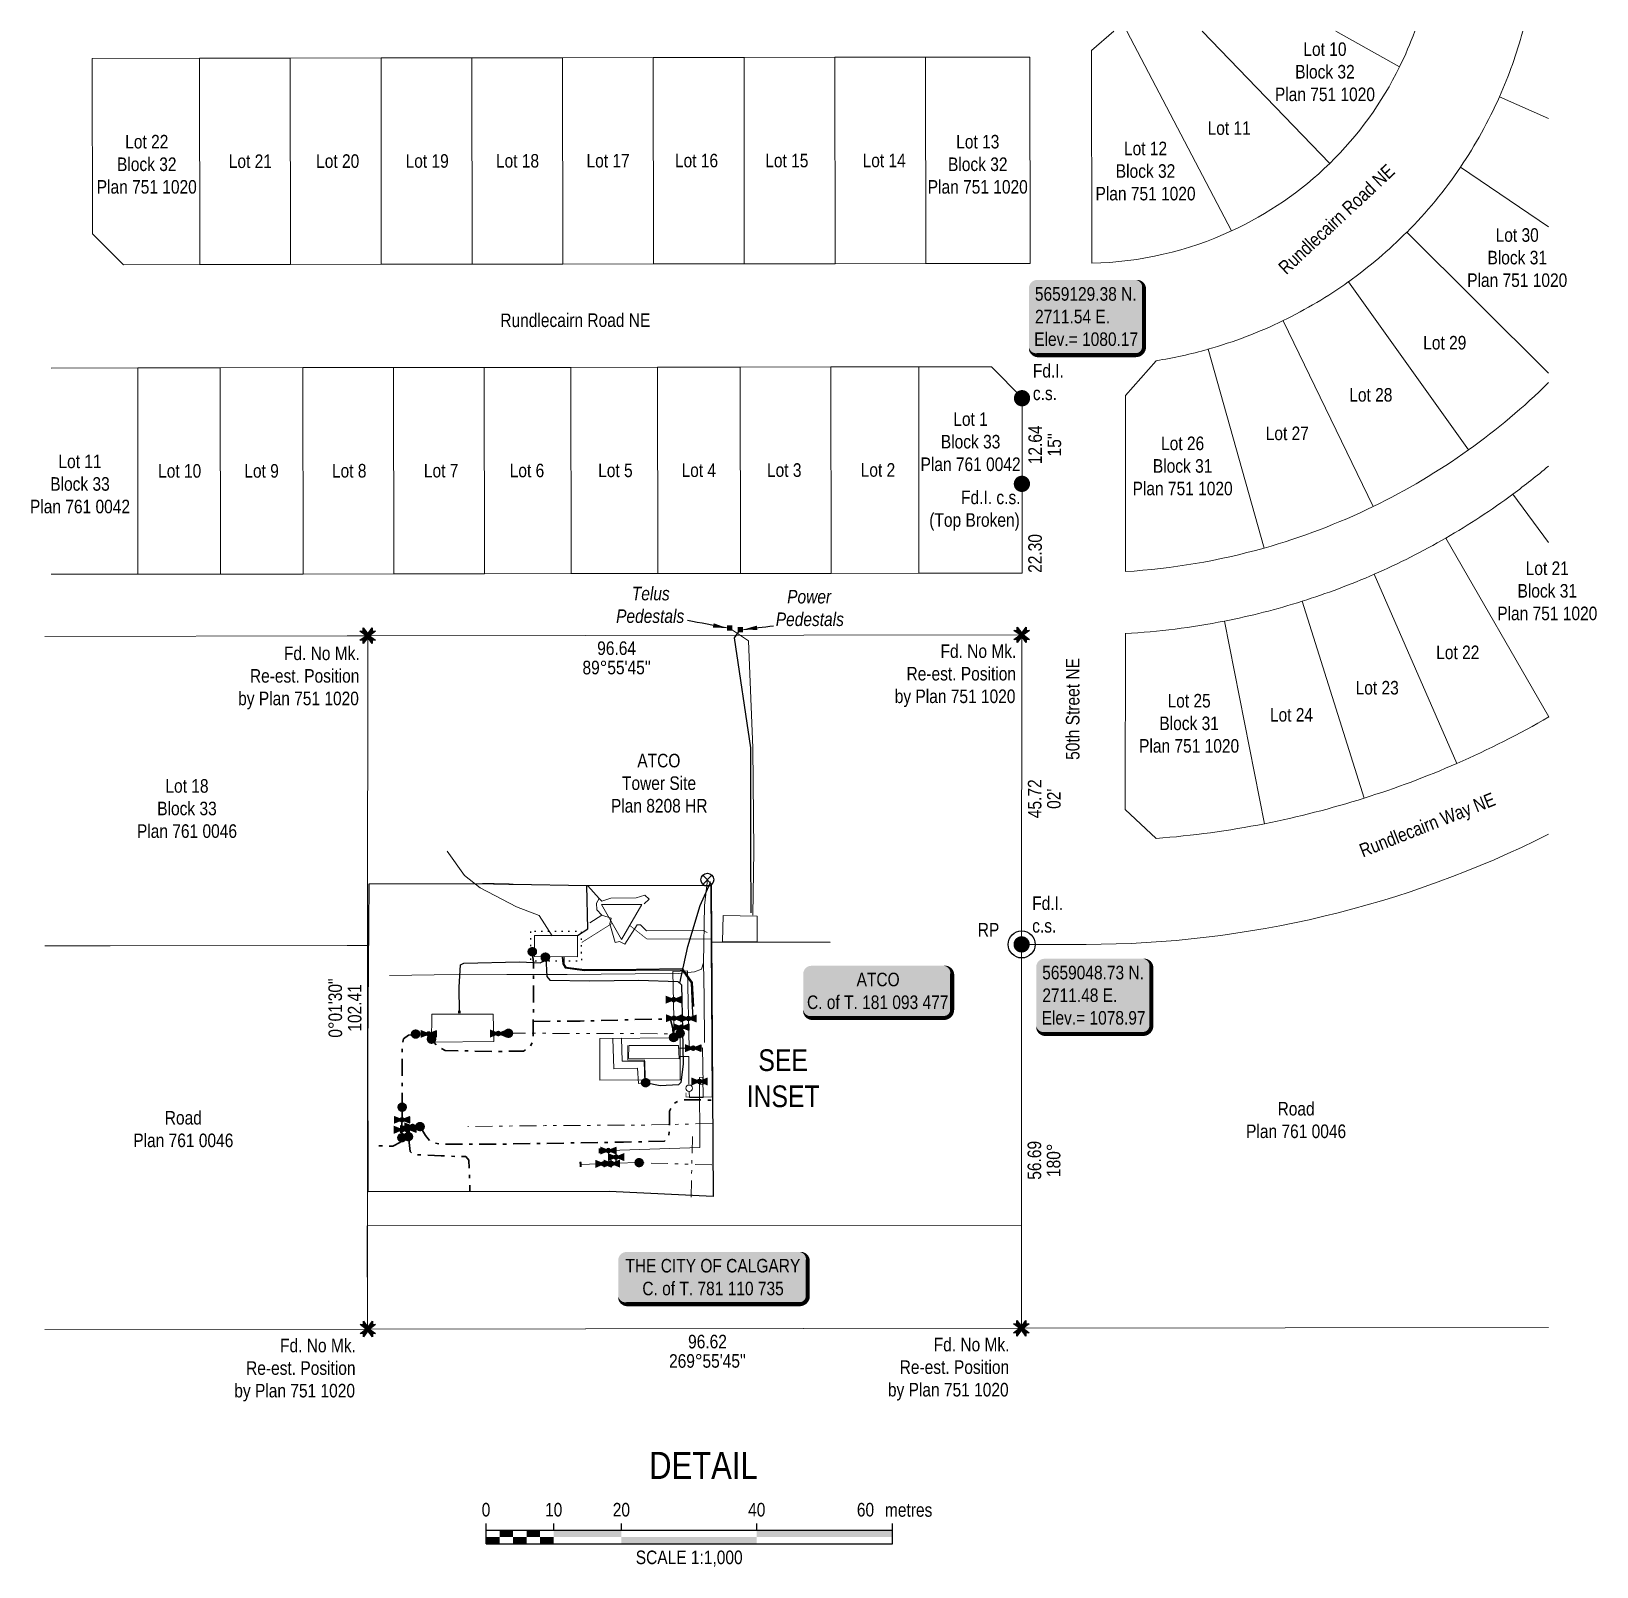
# Model space of a CAD drawing. Extents: x 1799 to 6004, y 5657000 to 5659938.
# Drawn here: x 3246 to 4402, y 5658764 to 5659898 of the extents above; entities that cross this region are included whole.
import ezdxf
from ezdxf.enums import TextEntityAlignment as Align

# ---------------------------------------------------------------- set-up
doc = ezdxf.new("R2010")
doc.units = 0
doc.header["$LTSCALE"] = 5
for name, pattern in [('CENTERLINEX3', [5, 2.5, -1, 0.5, -1]), ('CENTERLINEX33', [6.5, 2.5, -1, 0.5, -1, 0.5, -1]), ('foc-TOPO', [1, 0.2, -0.8])]:
    doc.linetypes.add(name, pattern=pattern)
for name, color, linetype in [('35', 37, 'Continuous'), ('AS-CABLE', 224, 'foc-CABLE'), ('AS-FENCE-DASH', 48, 'foc-FENCE-DASH'), ('AS-OWNER', 7, 'Continuous'), ('AS-PIPE-AG', 44, 'Continuous'), ('AS-POWER', 104, 'foc-POWER'), ('AS-POWER-BURIED-ATCO PIPELINES', 241, 'foc-POWER_BURIED'), ('AS-POWER-OH-ATCO PIPELINES', 241, 'foc-OHPOWER'), ('AS-SYMBOL', 7, 'Continuous'), ('DETAIL-T', 7, 'Continuous'), ('L-BD', 7, 'Continuous'), ('L-MON', 1, 'Continuous'), ('L-TITLEDB', 4, 'Continuous'), ('L-TITLEDB-T', 4, 'Continuous'), ('P-PROPOSED', 10, 'Continuous'), ('T-GENERAL', 48, 'foc-TOPO')]:
    doc.layers.add(name, color=color, linetype=linetype)
for name, color, linetype, lineweight in [('AS-CABLE-ATCO PIPELINES', 241, 'foc-CABLE', 9), ('AS-GENERAL', 48, 'Continuous', 18), ('C-RW-T', 13, 'Continuous', 9), ('EXISTING PIPE (EXIST OR HP)', 240, 'CENTERLINEX33', 20)]:
    doc.layers.add(name, color=color, linetype=linetype, lineweight=lineweight)
doc.layers.add('AS-TELUS-ATCO PIPELINES', color=7, linetype='foc-TEL', lineweight=9, true_color=0xff9c38)
doc.layers.add('EXISTING PIPE IP', color=7, linetype='CENTERLINEX3', lineweight=30, true_color=0x3800e0)
doc.styles.add('80', font='ARIALN.TTF', dxfattribs={"height": 10})
doc.styles.add('80CG', font='ARIALN.TTF', dxfattribs={"height": 10})
doc.styles.add('80L', font='ARIALN.TTF', dxfattribs={"height": 10})
doc.styles.add('DESCRIPTION', font='ARIALN.TTF', dxfattribs={"height": 2.5})
doc.styles.add('foc-LtypeFont', font='ARIALN.TTF', dxfattribs={"height": 7.35})
doc.linetypes.add('foc-CABLE', pattern='A,2,-1,["C",foc-LtypeFont,S=0.2,R=0,X=-0.625,Y=-0.75],-1.24,8', length=12.24)
doc.linetypes.add('foc-FENCE-DASH', pattern='A,0.5,-0.5,1,-0.5,1,-0.5,1,-0.5,1,-0.5,["X",foc-LtypeFont,S=0.2,R=0,X=-0.625,Y=-0.75],-0.5', length=7.5)
doc.linetypes.add('foc-OHPOWER', pattern='A,10,-1,["O/P",foc-LtypeFont,S=0.2,R=0,X=-0.5,Y=-0.75],-3.25', length=14.25)
doc.linetypes.add('foc-POWER', pattern='A,6,-1,["P",foc-LtypeFont,S=0.2,R=0,X=-0.625,Y=-0.75],-1.24,4', length=12.24)
doc.linetypes.add('foc-POWER-NOLINE', pattern='A,0,-4,["P",foc-LtypeFont,S=0.2,R=0,X=-0.625,Y=-0.75],-8.24', length=12.24)
doc.linetypes.add('foc-POWER_BURIED', pattern='A,10,-1,["P",foc-LtypeFont,S=0.2,R=0,X=-0.425,Y=-0.75],-2', length=13)
doc.linetypes.add('foc-TEL', pattern='A,2,-1,["T",foc-LtypeFont,S=0.2,R=0,X=-0.425,Y=-0.75],-1.24,8', length=12.24)
doc.dimstyles.new('Compass 5 000', dxfattribs={"dimscale": 5, "dimtxt": 9, "dimasz": 2, "dimexe": 0.2, "dimexo": 0.0625, "dimgap": 0.5, "dimtad": 0, "dimtih": 1, "dimtoh": 1, "dimzin": 0, "dimdsep": 46, "dimtxsty": '80CG', "dimcen": 0.1, "dimse1": 1, "dimse2": 1, "dimclrd": 256, "dimclrt": 256, "dimaunit": 1, "dimadec": 4, "dimazin": 0, "dimtfac": 0.06, "dimtofl": 0, "dimtmove": 0, "dimatfit": 1, "dimfxl": 0.2, "dimtolj": 1, "dimtzin": 0, "dimlwd": -1, "dimarcsym": 0})

# ---------------------------------------------------------------- blocks, each defined once
blk = doc.blocks.new('fdia')
at = {"color": 255, "const_width": 1}
blk.add_lwpolyline([(-0.5, 0, 1), (0.5, 0, 1)], format="xyb", close=True, dxfattribs=at)
blk = doc.blocks.new('Fdiaa')
blk.add_blockref('fdia', (0, 0))
blk = doc.blocks.new('fdib')
at = {"color": 1, "const_width": 1.6}
blk.add_lwpolyline([(-0.4, 0, 1), (0.4, 0, 1)], format="xyb", close=True, dxfattribs=at)
at = {"color": 1}
blk.add_circle((0, 0), 0.8, dxfattribs=at)
blk = doc.blocks.new('Fdibb')
blk.add_blockref('fdib', (0, 0))
blk = doc.blocks.new('fdicc')
for name in ['Fdibb', 'Fdiaa']:
    blk.add_blockref(name, (0, 0))
blk = doc.blocks.new('FDI')
blk.add_blockref('fdicc', (0, 0))
blk = doc.blocks.new('riser')
h = blk.add_hatch(color=255)
h.dxf.hatch_style = 1
edge = h.paths.add_edge_path()
edge.add_arc((0, 0), 0.7, 0, 360)
blk.add_hatch(color=48).paths.add_polyline_path([(0.58, -0.15), (-0.58, -0.15, 0.774597)])
at = {"color": 48}
blk.add_line((-0.58, -0.15), (0.58, -0.15), dxfattribs=at)
blk.add_circle((0, 0), 0.6, dxfattribs=at)
blk = doc.blocks.new('VALVE')
h = blk.add_hatch(color=255)
h.dxf.hatch_style = 1
edge = h.paths.add_edge_path()
edge.add_line((-0.33, 0.24), (-1.2, 0.59))
edge.add_line((-1.2, 0.59), (-1.2, -0.59))
edge.add_line((-1.2, -0.59), (-0.33, -0.24))
edge.add_arc((0, 0), 0.411, 215.8775, 324.1225)
edge.add_line((0.33, -0.24), (1.2, -0.59))
edge.add_line((1.2, -0.59), (1.2, 0.59))
edge.add_line((1.2, 0.59), (0.33, 0.24))
edge.add_arc((0, 0), 0.411, 35.8775, 144.1225)
at = {"color": 48}
for p, q in [((-1.1, 0.44), (-1.1, -0.44)), ((-0.29, 0.12), (-1.1, 0.44)), ((0.29, 0.12), (1.1, 0.44)), ((1.1, 0.44), (1.1, -0.44)), ((-1.1, -0.44), (-0.29, -0.12)), ((1.1, -0.44), (0.29, -0.12))]:
    blk.add_line(p, q, dxfattribs=at)
for radius in [0.311, 0.11]:
    blk.add_circle((0, 0), radius, dxfattribs=at)
blk = doc.blocks.new('SP2')
at = {"layer": 'AS-POWER'}
for p, q in [((0.68, -0.68), (-0.68, 0.68)), ((-0.68, -0.68), (0.68, 0.68))]:
    blk.add_line(p, q, dxfattribs=at)
blk.add_circle((0, 0), 0.96, dxfattribs=at)
blk = doc.blocks.new('TEMP')
h = blk.add_hatch(color=255)
h.dxf.hatch_style = 1
h.paths.add_polyline_path([(0, 0.25), (-0.67, 1.15), (-0.67, 0.67), (-1.15, 0.67), (-0.25, 0), (-1.15, -0.67), (-0.67, -0.67), (-0.67, -1.15), (0, -0.25), (0.67, -1.15), (0.67, -0.67), (1.15, -0.67), (0.25, 0), (1.15, 0.67), (0.67, 0.67), (0.67, 1.15)])
h.paths.add_polyline_path([(0.57, 0.85), (0.57, 0.57), (0.85, 0.57), (0.08, 0), (0.85, -0.57), (0.57, -0.57), (0.57, -0.85), (0, -0.08), (-0.57, -0.85), (-0.57, -0.57), (-0.85, -0.57), (-0.08, 0), (-0.85, 0.57), (-0.57, 0.57), (-0.57, 0.85), (0, 0.08)], flags=16)
h = blk.add_hatch(color=1)
h.dxf.hatch_style = 1
h.paths.add_polyline_path([(0, 0.08), (-0.57, 0.85), (-0.57, 0.57), (-0.85, 0.57), (-0.08, 0), (-0.85, -0.57), (-0.57, -0.57), (-0.57, -0.85), (0, -0.08), (0.57, -0.85), (0.57, -0.57), (0.85, -0.57), (0.08, 0), (0.85, 0.57), (0.57, 0.57), (0.57, 0.85)])
at = {"color": 1}
for p, q in [((-0.08, 0), (0.08, 0)), ((0, 0.08), (0, -0.08))]:
    blk.add_line(p, q, dxfattribs=at)
at = {"color": 255, "flags": 128}
blk.add_lwpolyline([(-0.25, 0), (-1.15, 0.67), (-0.67, 0.67), (-0.67, 1.15), (0, 0.25), (0.67, 1.15), (0.67, 0.67), (1.15, 0.67), (0.25, 0), (1.15, -0.67), (0.67, -0.67), (0.67, -1.15), (0, -0.25), (-0.67, -1.15), (-0.67, -0.67), (-1.15, -0.67)], close=True, dxfattribs=at)
at = {"color": 1, "flags": 128}
blk.add_lwpolyline([(-0.08, 0), (-0.85, 0.57), (-0.57, 0.57), (-0.57, 0.85), (0, 0.08), (0.57, 0.85), (0.57, 0.57), (0.85, 0.57), (0.08, 0), (0.85, -0.57), (0.57, -0.57), (0.57, -0.85), (0, -0.08), (-0.57, -0.85), (-0.57, -0.57), (-0.85, -0.57)], close=True, dxfattribs=at)
blk = doc.blocks.new('RP')
at = {"layer": '35', "color": 3}
blk.add_circle((0, 0), 10, dxfattribs=at)
at = {"layer": '35', "color": 3, "style": '80'}
blk.add_attdef('RP_001', (-32.4, 5.8), '', height=10, dxfattribs=at)
blk = doc.blocks.new('*U317')
at = {"color": 0}
for p, q in [((-150, 0), (-150, 15)), ((-100, 10), (-100, 15)), ((-50, 10), (-50, 15)), ((50, 10), (50, 15)), ((150.2, 0), (150.2, 15)), ((-150, 10), (150.2, 10)), ((-150, 0), (150.2, 0))]:
    blk.add_line(p, q, dxfattribs=at)
for points in [[(-150, 5), (-140, 5), (-150, 0), (-140, 0)], [(-140, 10), (-130, 10), (-140, 5), (-130, 5)], [(-130, 5), (-120, 5), (-130, 0), (-120, 0)], [(-120, 10), (-110, 10), (-120, 5), (-110, 5)], [(-110, 5), (-100, 5), (-110, 0), (-100, 0)], [(-100, 10), (-50, 10), (-100, 5), (-50, 5)], [(-50, 5), (50, 5), (-50, 0), (50, 0)], [(50, 10), (150.2, 10), (50, 5), (150.2, 5)]]:
    blk.add_solid(points, dxfattribs=at)
at = {"color": 0, "style": '80'}
blk.add_text('metres', height=10, dxfattribs=at).set_placement((162.2, 20), align=Align.CENTER)
at = {"color": 0, "char_height": 10, "style": '80'}
for s, insert, attachment_point in [('0', (-150, 30.2), 2), ('10', (-100, 30.2), 2), ('20', (-50, 30.2), 2), ('40', (50, 30.2), 2), ('60', (136.7, 30.2), 3), ('SCALE 1:1,000', (0.1, -5), 2)]:
    blk.add_mtext(s, dxfattribs=dict(at, insert=insert, attachment_point=attachment_point))
blk = doc.blocks.new('*U487')
h = blk.add_hatch(color=254)
edge = h.paths.add_edge_path()
edge.add_line((-36.5, -28.5), (36.5, -28.5))
edge.add_arc((36.5, -22.5), 6, 270, 360)
edge.add_line((42.5, -22.5), (42.5, 21))
edge.add_arc((36.5, 21), 6, 0, 90)
edge.add_line((36.5, 27), (-36.5, 27))
edge.add_arc((-36.5, 21), 6, 90, 180)
edge.add_line((-42.5, 21), (-42.5, -22.5))
edge.add_arc((-36.5, -22.5), 6, 180, 270)
at = {"color": 1, "flags": 128}
blk.add_lwpolyline([(-36.5, -28.5, 3, 3, 0), (36.5, -28.5, 3, 3, 0.414214), (42.5, -22.5, 3, 3, 0), (42.5, 21, 3, 0, 0.414214), (36.5, 27, 0, 0, 0), (-36.5, 27, 0, 0, 0.414214), (-42.5, 21, 0, 0, 0), (-42.5, -22.5, 0, 3, 0.414214)], format="xyseb", close=True, dxfattribs=at)
blk.add_lwpolyline([(-36.6, -12.3, 0, 10, 0), (0, 0, 5, 5, 0)], format="xyseb", dxfattribs=at)
at = {"color": 1, "style": '80'}
blk.add_attdef('ENTER_TEXT_001', (-36, -5), '', height=10, dxfattribs=at)
blk = doc.blocks.new('*U502')
h = blk.add_hatch(color=59)
edge = h.paths.add_edge_path()
edge.add_line((-64, -20), (64, -20))
edge.add_arc((64, -14), 6, 270, 360)
edge.add_line((70, -14), (70, 12.5))
edge.add_arc((64, 12.5), 6, 0, 90)
edge.add_line((64, 18.5), (-64, 18.5))
edge.add_arc((-64, 12.5), 6, 90, 180)
edge.add_line((-70, 12.5), (-70, -14))
edge.add_arc((-64, -14), 6, 180, 270)
at = {"color": 1, "flags": 128}
blk.add_lwpolyline([(-64, -20, 3, 3, 0), (64, -20, 3, 3, 0.414214), (70, -14, 3, 3, 0), (70, 12.5, 3, 0, 0.414214), (64, 18.5, 0, 0, 0), (-64, 18.5, 0, 0, 0.414214), (-70, 12.5, 0, 0, 0), (-70, -14, 0, 3, 0.414214)], format="xyseb", close=True, dxfattribs=at)
blk.add_lwpolyline([(-42.8, -15, 0, 7.5, 0), (0, 0, 0, 0, 0)], format="xyseb", dxfattribs=at)
at = {"color": 1, "style": '80'}
blk.add_attdef('ENTER_TEXT_001', (-36, -5), '', height=10, dxfattribs=at)
blk = doc.blocks.new('*U501')
h = blk.add_hatch(color=59)
edge = h.paths.add_edge_path()
edge.add_line((-49, -20), (49, -20))
edge.add_arc((49, -14), 6, 270, 360)
edge.add_line((55, -14), (55, 12.5))
edge.add_arc((49, 12.5), 6, 0, 90)
edge.add_line((49, 18.5), (-49, 18.5))
edge.add_arc((-49, 12.5), 6, 90, 180)
edge.add_line((-55, 12.5), (-55, -14))
edge.add_arc((-49, -14), 6, 180, 270)
at = {"color": 1, "flags": 128}
blk.add_lwpolyline([(-49, -20, 3, 3, 0), (49, -20, 3, 3, 0.414214), (55, -14, 3, 3, 0), (55, 12.5, 3, 0, 0.414214), (49, 18.5, 0, 0, 0), (-49, 18.5, 0, 0, 0.414214), (-55, 12.5, 0, 0, 0), (-55, -14, 0, 3, 0.414214)], format="xyseb", close=True, dxfattribs=at)
blk.add_lwpolyline([(-42.8, -15, 0, 7.5, 0), (0, 0, 0, 0, 0)], format="xyseb", dxfattribs=at)
at = {"color": 1, "style": '80'}
blk.add_attdef('ENTER_TEXT_001', (-36, -5), '', height=10, dxfattribs=at)

msp = doc.modelspace()

# ---------------------------------------------------------------- linework, layer by layer
at = {"layer": 'AS-CABLE', "linetype": 'ByBlock', "const_width": 0.5, "flags": 128}
for points in [[(3747.3, 5659270.1), (3747.3, 5659268.1)], [(3652.2, 5659224.9), (3674.8, 5659239.1)], [(3687.6, 5659237.6), (3700.2, 5659227.6), (3747.4, 5659227.4)], [(3686.2, 5659148.9), (3686.2, 5659138.2), (3698.8, 5659138.2), (3699.4, 5659121.4)], [(3729.2, 5659114.1), (3729.3, 5659110.8), (3748.8, 5659110.9)]]:
    msp.add_lwpolyline(points, dxfattribs=at)
at = {"layer": 'AS-CABLE-ATCO PIPELINES', "flags": 128}
for points in [[(3510.3, 5659200.6), (3543.3, 5659201), (3596.9, 5659201.4), (3641.4, 5659201.3), (3691.8, 5659201.8), (3723.5, 5659201.9), (3735.6, 5659203.2), (3740.7, 5659205.1), (3742.2, 5659210), (3742.9, 5659252.1), (3745, 5659271.2)], [(3656.8, 5659266.7), (3665.2, 5659257.3), (3663.1, 5659254), (3663.3, 5659248.9), (3667.2, 5659245)], [(3665.2, 5659257.3), (3667, 5659255.5), (3673.8, 5659257.7), (3692.5, 5659257.8), (3698.9, 5659259.9), (3702, 5659256.8), (3698.3, 5659253.4)], [(3658.1, 5659239.4), (3667.2, 5659245), (3674, 5659242.9), (3672.9, 5659238.8), (3676.9, 5659225), (3680.1, 5659225.7), (3684.1, 5659223.7), (3693.2, 5659237.9), (3695.6, 5659237.9), (3700.1, 5659233.5), (3742.2, 5659233.7), (3744.9, 5659232.2)], [(3742.9, 5659151.1), (3742.7, 5659184.7), (3742.2, 5659210)]]:
    msp.add_lwpolyline(points, dxfattribs=at)
at = {"layer": 'AS-FENCE-DASH', "flags": 128}
for points in [[(3601.6, 5659267.9), (3656, 5659267.1), (3747.9, 5659267.2), (3749.2, 5659037.5), (3672.6, 5659041), (3494.6, 5659040.8), (3494.3, 5659146.1), (3495.2, 5659268.2), (3579, 5659268.4)], [(3649.1, 5659230.1), (3656.8, 5659234.9), (3656, 5659267.1)], [(3835.6, 5659224.8), (3748.1, 5659225.2)]]:
    msp.add_lwpolyline(points, dxfattribs=at)
at = {"layer": 'AS-GENERAL', "const_width": 1, "flags": 128}
msp.add_lwpolyline([(3579, 5659268.4), (3601.6, 5659267.9)], dxfattribs=at)
at = {"layer": 'AS-GENERAL', "flags": 128}
for points in [[(3666.9, 5659253), (3696.6, 5659253), (3681.6, 5659227.1)], [(3756.8, 5659244.8), (3756.2, 5659225.7), (3781.7, 5659225.4), (3781.9, 5659244.4)], [(3617.4, 5659214.5), (3617.3, 5659230.1), (3649.1, 5659230.1), (3649.2, 5659214.3)], [(3541.6, 5659171.9), (3541.2, 5659151.3), (3587.3, 5659151.8), (3586.8, 5659172.1)], [(3665.5, 5659154.1), (3665.7, 5659123.3), (3725, 5659123.6), (3724.9, 5659154.6)], [(3698.9, 5659121.1), (3694.1, 5659120.9), (3693.5, 5659132.2), (3676, 5659131.6), (3675.3, 5659154.1), (3681.5, 5659154.2), (3682, 5659137.3), (3698.3, 5659137.3)], [(3686.9, 5659148.9), (3723.8, 5659148.9), (3724.1, 5659139), (3686.8, 5659139.3)]]:
    msp.add_lwpolyline(points, close=True, dxfattribs=at)
at = {"layer": 'AS-GENERAL'}
msp.add_circle((3731.6, 5659117.3), 2.4, dxfattribs=at)
at = {"layer": 'AS-PIPE-AG', "flags": 128}
for points in [[(3524.1, 5659089.2), (3524.2, 5659081.6)], [(3677.7, 5659061.9), (3677.6, 5659071.5)]]:
    msp.add_lwpolyline(points, dxfattribs=at)
at = {"layer": 'AS-POWER-BURIED-ATCO PIPELINES', "flags": 128}
for points in [[(3777.3, 5659246.7), (3777.1, 5659292.2), (3777, 5659368.5), (3765, 5659449.7), (3769.3, 5659455.8)], [(3724.7, 5659194.9), (3730.7, 5659221.9), (3739.7, 5659252.3), (3747.3, 5659269.1)], [(3561.9, 5659173.5), (3561.7, 5659191.9), (3562.7, 5659208.3), (3565.1, 5659209.6), (3606.2, 5659210.7), (3621.5, 5659209.9), (3624.7, 5659211.3), (3625.2, 5659214)], [(3625.7, 5659214.1), (3626.5, 5659199.7), (3628.6, 5659197), (3658, 5659196.6), (3694.4, 5659197.1), (3723.2, 5659196.1), (3726, 5659193.6), (3726.7, 5659160.1), (3727.2, 5659135.2), (3725.5, 5659121.5), (3723.8, 5659119.8), (3710.2, 5659119.2), (3699.4, 5659121.4)], [(3637.9, 5659214.3), (3638.4, 5659209.1), (3640, 5659206.3), (3654.4, 5659204.2), (3692.1, 5659204.4), (3726.4, 5659204.8), (3733, 5659195.2), (3733.8, 5659177.4), (3734.4, 5659169.9)], [(3639, 5659214.1), (3639.1, 5659208.9), (3640.6, 5659206.6), (3654.4, 5659204.9), (3692.7, 5659205.2), (3726.5, 5659205.8), (3733.9, 5659195.4), (3734.8, 5659177.7)]]:
    msp.add_lwpolyline(points, dxfattribs=at)
for points, const_width in [([(3769.3, 5659453.8), (3769.3, 5659457.8)], 4), ([(3561.9, 5659172.5), (3561.9, 5659174.5)], 2), ([(3734.4, 5659168.9), (3734.4, 5659170.9)], 2)]:
    msp.add_lwpolyline(points, dxfattribs=dict(at, const_width=const_width))
at = {"layer": 'AS-POWER-BURIED-ATCO PIPELINES', "linetype": 'foc-POWER-NOLINE', "flags": 128}
for points in [[(3601.6, 5659267.9), (3656, 5659267.1), (3747.9, 5659267.2)], [(3748.8, 5659110.9), (3748.1, 5659225.2), (3747.9, 5659267.2)]]:
    msp.add_lwpolyline(points, dxfattribs=at)
at = {"layer": 'AS-TELUS-ATCO PIPELINES', "flags": 128}
for points, const_width in [([(3761.4, 5659455), (3761.4, 5659459)], 4), ([(3761.4, 5659456), (3761.4, 5659458)], 2)]:
    msp.add_lwpolyline(points, dxfattribs=dict(at, const_width=const_width))
for points in [[(3778.7, 5659245.2), (3779.3, 5659292.5), (3778.6, 5659368.5), (3775.5, 5659447.5), (3761.4, 5659457)], [(3552.9, 5659292.3), (3565.7, 5659274.3), (3577.2, 5659265.2), (3604, 5659251.3), (3620.7, 5659244.9), (3630.5, 5659229.9)]]:
    msp.add_lwpolyline(points, dxfattribs=at)
at = {"layer": 'EXISTING PIPE (EXIST OR HP)', "linetype": 'ByBlock', "flags": 128}
for points in [[(3731.6, 5659147), (3730.3, 5659203.9), (3719.6, 5659203.6), (3720.6, 5659157.8), (3724.9, 5659157.9)], [(3720.6, 5659162.2), (3731.2, 5659162.5)], [(3598.2, 5659157.9), (3587.1, 5659157.6)], [(3731.3, 5659120.4), (3731.4, 5659140.7), (3723.9, 5659140.8)], [(3739.3, 5659119.9), (3741.8, 5659120), (3741.3, 5659147.2), (3731.6, 5659147), (3724.2, 5659146.9)], [(3665.5, 5659071.1), (3739.4, 5659073.5), (3739.2, 5659125.3), (3741.7, 5659125.4), (3741.9, 5659110.6), (3731.7, 5659110.5), (3731.6, 5659114.6)], [(3677.7, 5659061.9), (3677.6, 5659071.5)], [(3694.6, 5659062.4), (3677.7, 5659061.9), (3651.4, 5659061.1)]]:
    msp.add_lwpolyline(points, dxfattribs=at)
at = {"layer": 'EXISTING PIPE (EXIST OR HP)', "flags": 128}
for points in [[(3598.2, 5659157.9), (3653.1, 5659157.8), (3693.3, 5659157.8), (3717.3, 5659157.4), (3724.9, 5659157.9)], [(3748.7, 5659091.3), (3704, 5659090.2), (3625.5, 5659089.7), (3568.1, 5659089.1)], [(3734, 5659081.8), (3733, 5659036.8)], [(3748.4, 5659060.7), (3694.6, 5659062.4)]]:
    msp.add_lwpolyline(points, dxfattribs=at)
at = {"layer": 'EXISTING PIPE (EXIST OR HP)', "linetype": 'Continuous', "const_width": 1.5, "flags": 128}
for points in [[(3665.4, 5659073), (3665.5, 5659069.3)], [(3651.3, 5659063), (3651.4, 5659059.2)]]:
    msp.add_lwpolyline(points, dxfattribs=at)
at = {"layer": 'EXISTING PIPE IP', "flags": 128}
for points in [[(3615.7, 5659218.1), (3616.5, 5659210.3), (3616.6, 5659179.2), (3616.3, 5659151.9), (3613.4, 5659147.1), (3609.3, 5659144.8), (3587.5, 5659144.4), (3551.3, 5659145.2), (3545.4, 5659148.3), (3541.3, 5659153.5)], [(3616.5, 5659166.6), (3651, 5659166.9), (3690.9, 5659168), (3717.9, 5659168.4), (3719.5, 5659161.2), (3720.1, 5659154.8)], [(3529.6, 5659157.3), (3524.2, 5659156.4), (3520.5, 5659153.9), (3519.6, 5659148.3), (3519.5, 5659123.6), (3519.6, 5659103.3)], [(3532.8, 5659089), (3536.9, 5659082.5), (3541, 5659077.3), (3548.4, 5659076), (3591.2, 5659076), (3641.4, 5659076.9), (3683.1, 5659077.5), (3713.3, 5659078.2), (3716.2, 5659080.9), (3717, 5659086), (3717.1, 5659100.3), (3719.7, 5659105.8), (3725.7, 5659108.7), (3748.2, 5659108.6)], [(3519.4, 5659080.8), (3518.3, 5659077.6), (3512.7, 5659074.5), (3497.5, 5659075.1)], [(3524.2, 5659081.6), (3525.5, 5659070.5), (3527.9, 5659068.4), (3548.4, 5659067.4), (3559.7, 5659067), (3566.7, 5659066.8), (3568.9, 5659064.3), (3569.7, 5659041.6)]]:
    msp.add_lwpolyline(points, dxfattribs=at)
at = {"layer": 'EXISTING PIPE IP', "linetype": 'ByBlock', "flags": 128}
for points in [[(3529.6, 5659157.3), (3541.1, 5659157.4)], [(3539.2, 5659157.4), (3539.1, 5659155.9), (3541.3, 5659155.8), (3541.3, 5659153.5)], [(3519.6, 5659103.3), (3519.4, 5659080.8)], [(3519.4, 5659089.3), (3532.8, 5659089)]]:
    msp.add_lwpolyline(points, dxfattribs=at)
at = {"layer": 'L-TITLEDB', "linetype": 'Continuous', "lineweight": 0}
for p, q in [((4028.7, 5659883.5), (4045.1, 5659897.6)), ((4054.9, 5659897.6), (4132.1, 5659750.2)), ((4110.4, 5659897.6), (4204.6, 5659800)), ((4209.2, 5659897.6), (4256.2, 5659871.3)), ((3290.8, 5659877.6), (3370, 5659877.7)), ((3291, 5659748.1), (3290.8, 5659877.6)), ((3370, 5659877.7), (3437, 5659877.8)), ((3370, 5659877.7), (3370.2, 5659725.4)), ((3437, 5659877.8), (3504.1, 5659877.9)), ((3437, 5659877.8), (3437.2, 5659725.5)), ((3504.1, 5659877.9), (3571.1, 5659878)), ((3504.1, 5659877.9), (3504.2, 5659725.6)), ((3571.1, 5659878), (3638.1, 5659878.1)), ((3571.1, 5659878), (3571.2, 5659725.7)), ((3638.1, 5659878.1), (3705.1, 5659878.2)), ((3638.1, 5659878.1), (3638.3, 5659725.7)), ((3705.1, 5659878.2), (3772.1, 5659878.3)), ((3705.1, 5659878.2), (3705.3, 5659725.8)), ((3772.1, 5659878.3), (3839.2, 5659878.4)), ((3772.1, 5659878.3), (3772.3, 5659725.9)), ((3839.2, 5659878.4), (3906.2, 5659878.5)), ((3839.2, 5659878.4), (3839.3, 5659726)), ((3906.2, 5659878.5), (3983.1, 5659878.6)), ((3906.2, 5659878.5), (3906.3, 5659726.1)), ((3983.1, 5659878.6), (3983.3, 5659726.2)), ((4028.9, 5659726.4), (4028.7, 5659883.5)), ((4330, 5659849.2), (4366.2, 5659833.1)), ((4366.2, 5659753.2), (4301.2, 5659797.4)), ((3313.8, 5659725.3), (3291, 5659748.1)), ((4261.6, 5659749.2), (4366.2, 5659645.1)), ((3370.2, 5659725.4), (3313.8, 5659725.3)), ((3437.2, 5659725.5), (3370.2, 5659725.4)), ((3504.2, 5659725.6), (3437.2, 5659725.5)), ((3571.2, 5659725.7), (3504.2, 5659725.6)), ((3638.3, 5659725.7), (3571.2, 5659725.7)), ((3705.3, 5659725.8), (3638.3, 5659725.7)), ((3772.3, 5659725.9), (3705.3, 5659725.8)), ((3839.3, 5659726), (3772.3, 5659725.9)), ((3906.3, 5659726.1), (3839.3, 5659726)), ((3983.3, 5659726.2), (3906.3, 5659726.1)), ((4218.6, 5659712.7), (4307.2, 5659588.6)), ((4170.2, 5659683.9), (4236.8, 5659546.8)), ((4114.8, 5659662.8), (4156.1, 5659516.1)), ((3260.3, 5659649), (3324.3, 5659649.1)), ((3324.3, 5659649.1), (3385.3, 5659649.2)), ((3324.3, 5659649.1), (3324.5, 5659496.7)), ((3385.3, 5659649.2), (3446.2, 5659649.3)), ((3385.3, 5659649.2), (3385.5, 5659496.8)), ((3446.2, 5659649.3), (3513.2, 5659649.4)), ((3446.2, 5659649.3), (3446.4, 5659496.9)), ((3513.2, 5659649.4), (3513.5, 5659497)), ((3513.2, 5659649.4), (3580.3, 5659649.4)), ((3580.3, 5659649.4), (3644.3, 5659649.5)), ((3580.3, 5659649.4), (3580.5, 5659497.1)), ((3644.3, 5659649.5), (3708.3, 5659649.6)), ((3644.3, 5659649.5), (3644.5, 5659497.2)), ((3708.3, 5659649.6), (3769.2, 5659649.7)), ((3708.3, 5659649.6), (3708.5, 5659497.3)), ((3769.2, 5659649.7), (3836.3, 5659649.8)), ((3769.2, 5659649.7), (3769.5, 5659497.4)), ((3836.3, 5659649.8), (3901.1, 5659649.9)), ((3836.3, 5659649.8), (3836.5, 5659497.4)), ((3901.1, 5659649.9), (3954.8, 5659650)), ((3901.1, 5659649.9), (3901.3, 5659497.5)), ((3954.8, 5659650), (3977.6, 5659627.1)), ((4053.8, 5659628.7), (4076.5, 5659654.4)), ((3977.6, 5659627.1), (3977.5, 5659497.6)), ((4053.7, 5659498.7), (4053.8, 5659628.7)), ((4339.9, 5659555.9), (4366.2, 5659520.2)), ((4290.3, 5659523.5), (4366.5, 5659391.5)), ((3324.5, 5659496.7), (3260.5, 5659496.7)), ((3385.5, 5659496.8), (3324.5, 5659496.7)), ((3446.4, 5659496.9), (3385.5, 5659496.8)), ((3513.5, 5659497), (3446.4, 5659496.9)), ((3580.5, 5659497.1), (3513.5, 5659497)), ((3644.5, 5659497.2), (3580.5, 5659497.1)), ((3708.5, 5659497.3), (3644.5, 5659497.2)), ((3769.5, 5659497.4), (3708.5, 5659497.3)), ((3836.5, 5659497.4), (3769.5, 5659497.4)), ((3901.3, 5659497.5), (3836.5, 5659497.4)), ((3977.5, 5659497.6), (3901.3, 5659497.5)), ((4298.6, 5659357.1), (4237.5, 5659496.8)), ((4184.3, 5659476.8), (4230.1, 5659331.5)), ((4126.9, 5659462.2), (4156.4, 5659312.6)), ((4053.6, 5659323.2), (4053.7, 5659452.9)), ((4076.4, 5659301.7), (4053.6, 5659323.2)), ((3494, 5659015.7), (3494.1, 5659222.8)), ((3493.8, 5659015.7), (3977, 5659016.3)), ((3493.9, 5658939.5), (3493.8, 5659015.7)), ((3977.2, 5658940.1), (3494.3, 5658939.5))]:
    msp.add_line(p, q, dxfattribs=at)
at = {"layer": 'L-TITLEDB', "linetype": 'Continuous', "lineweight": 0, "flags": 128}
for points in [[(4267.4, 5659897.6, -0.027601), (4256.2, 5659871.3)], [(4256.2, 5659871.3, -0.085494), (4204.6, 5659800)], [(4204.6, 5659800, -0.085491), (4132.1, 5659750.2)], [(4132.1, 5659750.2, -0.103306), (4028.9, 5659726.4)], [(4366.2, 5659638.2, -0.039567), (4307.2, 5659588.6)], [(4307.2, 5659588.6, -0.042067), (4236.8, 5659546.8)], [(4236.8, 5659546.8, -0.044344), (4156.1, 5659516.1)], [(4156.1, 5659516.1, -0.053418), (4053.7, 5659498.7)], [(4366.5, 5659391.5, -0.027787), (4298.6, 5659357.1)], [(4298.6, 5659357.1, -0.026678), (4230.1, 5659331.5)], [(4230.1, 5659331.5, -0.027792), (4156.4, 5659312.6)], [(4156.4, 5659312.6, -0.02945), (4076.4, 5659301.7)]]:
    msp.add_lwpolyline(points, format="xyb", dxfattribs=at)
at = {"layer": 'L-TITLEDB', "linetype": 'Continuous', "lineweight": 0}
msp.add_lwpolyline([(3255.8, 5659222.5), (3304.1, 5659222.5), (3479, 5659222.8), (3494.1, 5659222.8), (3494.2, 5659451.4), (3977.2, 5659452), (3977.1, 5659223.5), (4024.8, 5659223.5, 0.11668), (4366.2, 5659304.8, 0.11668)], format="xyb", dxfattribs=at)
at = {"layer": 'L-TITLEDB', "linetype": 'Continuous', "lineweight": 0, "flags": 128}
for points in [[(3255.8, 5659450.9), (3479.1, 5659451.2), (3494.2, 5659451.4)], [(3494.3, 5659222.8), (3479, 5659222.8), (3304.1, 5659222.5), (3255.8, 5659222.5)]]:
    msp.add_lwpolyline(points, dxfattribs=at)
at = {"layer": 'L-TITLEDB', "lineweight": 0}
msp.add_lwpolyline([(3255.8, 5658939.1), (3494.3, 5658939.5), (3977.2, 5658940.1), (4366.2, 5658940.6)], dxfattribs=at)
at = {"layer": 'L-TITLEDB', "linetype": 'Continuous', "lineweight": 0}
for centre, radius, start, end in [((4023.8, 5659985.4), 335.1, 336.032, 344.811), ((4023.8, 5659985.4), 335.1, 325.8686, 336.0306), ((4023.8, 5659985.3), 335.1, 315.1898, 325.8733), ((4023.8, 5659985.3), 335, 305.5517, 315.1952), ((4023.8, 5659985.3), 335, 295.9132, 305.5554), ((4023.8, 5659985.3), 335, 285.7508, 295.9154), ((4023.7, 5659985.2), 335, 279.0547, 285.7636), ((4023.7, 5659985.5), 533.4, 306.3569, 309.9421), ((4023.8, 5659985.5), 533.4, 299.9829, 306.3474), ((4023.8, 5659985.4), 533.3, 293.622, 299.9883), ((4023.8, 5659985.4), 533.3, 287.5127, 293.6227), ((4023.8, 5659985.4), 533.3, 281.1456, 287.5113), ((4023.8, 5659985.3), 533.2, 273.2134, 281.1463)]:
    msp.add_arc(centre, radius, start, end, dxfattribs=at)
at = {"layer": 'P-PROPOSED', "lineweight": 0}
msp.add_lwpolyline([(3977.1, 5659223.5), (3977, 5659040.7), (3976.9, 5658940.1), (3493.9, 5658939.5), (3494, 5659040.1), (3494, 5659116.3), (3494.1, 5659222.9), (3494.2, 5659451.4), (3977.2, 5659452)], close=True, dxfattribs=at)
at = {"layer": 'T-GENERAL', "flags": 128}
msp.add_lwpolyline([(3614.3, 5659233.1), (3614.4, 5659211.5), (3652.2, 5659211.3), (3652.1, 5659233.1)], close=True, dxfattribs=at)

# ---------------------------------------------------------------- block references
at = {"xscale": 0.999733676, "yscale": 0.999733676, "zscale": 0.999733676}
msp.add_blockref('RP', (3977.1, 5659223.5), dxfattribs=at).add_auto_attribs({'RP_001': 'RP'})
at = {"layer": 'AS-OWNER'}
ref = msp.add_blockref('*U501', (3870.8, 5659189.2), dxfattribs=dict(at, xscale=0.999733676, yscale=0.999733676, zscale=0.999733676))
ref.add_attrib('ENTER_TEXT_001', 'ATCO', (3855.2, 5659192.6), dxfattribs={"layer": '0', "color": 1, "height": 10, "style": '80'})
ref.add_attrib('ENTER_TEXT_002', 'C. of T. 181 093 477', (3818.6, 5659175.8), dxfattribs={"layer": '0', "color": 1, "height": 9.997, "style": '80'})
ref = msp.add_blockref('*U502', (3749.2, 5658977.9), dxfattribs=dict(at, xscale=0.999733676, yscale=0.999733676, zscale=0.999733676))
ref.add_attrib('ENTER_TEXT_001', 'THE CITY OF CALGARY', (3684.5, 5658981.3), dxfattribs={"layer": '0', "color": 1, "height": 9.997, "style": '80'})
ref.add_attrib('ENTER_TEXT_002', 'C. of T. 781 110 735', (3697, 5658964.5), dxfattribs={"layer": '0', "color": 1, "height": 9.997, "style": '80'})
at = {"layer": 'AS-POWER-OH-ATCO PIPELINES', "linetype": 'Continuous', "xscale": 4.998668377999999, "yscale": 4.998668377999999, "zscale": 4.998668377999999}
msp.add_blockref('SP2', (3745, 5659271.2), dxfattribs=at)
at = {"layer": 'AS-SYMBOL', "xscale": 4.998668377999999, "yscale": 4.998668377999999, "zscale": 4.998668377999999}
for name, p in [('riser', (3615.7, 5659218.1)), ('riser', (3625.4, 5659214.1)), ('VALVE', (3720.2, 5659182.7)), ('VALVE', (3720.4, 5659169)), ('VALVE', (3731, 5659168.8)), ('riser', (3529.6, 5659157.3)), ('VALVE', (3539.2, 5659157.4)), ('VALVE', (3590.6, 5659157.7)), ('riser', (3598.2, 5659157.9)), ('VALVE', (3725.8, 5659162.4)), ('riser', (3724.9, 5659157.9)), ('riser', (3541.3, 5659153.5)), ('riser', (3720.1, 5659154.8)), ('VALVE', (3734.6, 5659146.9)), ('VALVE', (3739.2, 5659122.3)), ('riser', (3699.4, 5659121.4)), ('riser', (3519.6, 5659103.3)), ('VALVE', (3519.5, 5659094)), ('VALVE', (3527.3, 5659089.1)), ('riser', (3532.8, 5659089)), ('VALVE', (3519.4, 5659086.7)), ('riser', (3519.4, 5659080.8)), ('VALVE', (3524.1, 5659087.2)), ('riser', (3524.2, 5659081.6)), ('VALVE', (3671.9, 5659071.3)), ('VALVE', (3677.6, 5659066.5)), ('VALVE', (3668.4, 5659061.5)), ('VALVE', (3674.4, 5659061.7)), ('riser', (3694.6, 5659062.4))]:
    msp.add_blockref(name, p, dxfattribs=at)
at = {"layer": 'DETAIL-T'}
ref = msp.add_blockref('*U487', (4025, 5659687), dxfattribs=dict(at, xscale=0.999733676, yscale=0.999733676, zscale=0.999733676))
ref.add_attrib('ENTER_TEXT_001', '5659129.38 N.', (3986.9, 5659698.7), dxfattribs={"layer": '0', "color": 1, "height": 9.997, "style": '80'})
ref.add_attrib('ENTER_TEXT_002', '2711.54 E.', (3987, 5659682), dxfattribs={"layer": '0', "color": 1, "height": 10, "style": '80'})
ref.add_attrib('ENTER_TEXT_003', 'Elev.= 1080.17', (3986.4, 5659665.3), dxfattribs={"layer": '0', "color": 1, "height": 9.997, "style": '80'})
ref = msp.add_blockref('*U487', (4030.4, 5659185.9), dxfattribs=dict(at, xscale=0.999733676, yscale=0.999733676, zscale=0.999733676))
ref.add_attrib('ENTER_TEXT_001', '5659048.73 N.', (3992.3, 5659197.7), dxfattribs={"layer": '0', "color": 1, "height": 9.997, "style": '80'})
ref.add_attrib('ENTER_TEXT_002', '2711.48 E.', (3992.4, 5659181), dxfattribs={"layer": '0', "color": 1, "height": 10, "style": '80'})
ref.add_attrib('ENTER_TEXT_003', 'Elev.= 1078.97', (3991.9, 5659164.3), dxfattribs={"layer": '0', "color": 1, "height": 9.997, "style": '80'})
at = {"layer": 'DETAIL-T', "xscale": 0.999733676, "yscale": 0.999733676, "zscale": 0.999733676}
msp.add_blockref('*U317', (3731.5, 5658781), dxfattribs=at)
at = {"layer": 'L-MON', "xscale": 4.998668377999999, "yscale": 4.998668377999999, "zscale": 4.998668377999999}
for name, p in [('FDI', (3977.4, 5659626.7)), ('FDI', (3977.3, 5659563.5)), ('TEMP', (3494.2, 5659451.4)), ('TEMP', (3977.2, 5659452)), ('FDI', (3977.1, 5659223.5)), ('TEMP', (3494.3, 5658939.5)), ('TEMP', (3976.9, 5658940.1))]:
    msp.add_blockref(name, p, dxfattribs=at)

# ---------------------------------------------------------------- texts
at = {"layer": 'AS-POWER-BURIED-ATCO PIPELINES', "insert": (3795.2, 5659485.2), "char_height": 9.997, "attachment_point": 1, "style": '80L'}
msp.add_mtext_dynamic_manual_height_columns('\\pi8.7447;{\\fArial Narrow|b0|i1|c0|p34;Power \\P\\pi0.33288;Pedestals}', width=50.386, gutter_width=50, heights=[0], dxfattribs=at)
at = {"layer": 'AS-TELUS-ATCO PIPELINES', "linetype": 'Continuous', "insert": (3677.3, 5659487.5), "char_height": 9.997, "attachment_point": 1, "style": '80L'}
msp.add_mtext_dynamic_manual_height_columns('\\pi11.916;{\\fArial Narrow|b0|i1|c0|p34;Telus \\P\\pi0.33288;Pedestals}', width=50.386, gutter_width=50, heights=[0], dxfattribs=at)
at = {"layer": 'C-RW-T', "insert": (3672.2, 5659364.2), "char_height": 9.997, "attachment_point": 1, "style": '80L'}
msp.add_mtext_dynamic_manual_height_columns('\\pi21.077;ATCO\\P\\pi9.7639;Tower Site\\P\\pi1.6078;Plan 8208 HR', width=73.477, gutter_width=50, heights=[0], dxfattribs=at)
at = {"layer": 'DETAIL-T', "color": 3, "attachment_point": 5, "style": '80CG'}
for s, insert, char_height, width in [('SEE\\PINSET', (3801, 5659124.6), 16, 53.777), ('DETAIL', (3742.1, 5658838.9), 19.99, 223.798)]:
    msp.add_mtext(s, dxfattribs=dict(at, insert=insert, char_height=char_height, width=width))
at = {"layer": 'EXISTING PIPE IP', "style": 'DESCRIPTION'}
msp.add_text('PIPE_UG2 LP RISER4 PIPE_AG2', height=0.25, rotation=24, dxfattribs=at).set_placement((3529.6, 5659157.3))
at = {"layer": 'L-BD', "style": '80L'}
for s, height, rotation, p in [('12.64', 10, 89.9623, (3987.1, 5659592.3)), ("15''", 10, 89.9623, (4001.3, 5659592.3)), ('22.30', 10, 89.9623, (3987, 5659512.1)), ('96.64', 10, 0.0707, (3678, 5659442.2)), ("89°55'45''", 10, 0.0707, (3678, 5659427.9)), ('45.72', 10, 89.9623, (3986.7, 5659331)), ("02'", 10, 89.9623, (4000.9, 5659331)), ('0°01\'30"', 10, 90.1566, (3470.2, 5659176.5)), ('102.41', 10, 90.1566, (3484.5, 5659176.6)), ('56.69', 10, 89.9623, (3986.5, 5659064.1)), ('180°', 10, 89.9623, (4000.7, 5659064.1)), ('96.62', 10, 0.0758, (3745.1, 5658930.3)), ("269°55'45''", 9.997, 0.0758, (3745.1, 5658916))]:
    msp.add_text(s, height=height, rotation=rotation, dxfattribs=at).set_placement(p, align=Align.MIDDLE)
at = {"layer": 'L-MON', "attachment_point": 1, "style": '80L'}
for s, width, insert, char_height in [('Fd.I.\\Pc.s.', 27.734, (3985.4, 5659652), 10), ('\\pi24.265;Fd.I. c.s.\\P\\pi0.80638;(Top Broken)', 66.253, (3908.1, 5659558.5), 9.997), ('\\pi39.389;Fd. No Mk.\\P\\pi14.294;Re-est. Position\\P\\pi5.5922;by Plan 751 1020', 93.454, (3392.9, 5659443.4), 9.997), ('\\pi39.389;Fd. No Mk.\\P\\pi14.294;Re-est. Position\\P\\pi5.5922;by Plan 751 1020', 93.454, (3877.8, 5659445), 9.997), ('Fd.I.\\Pc.s.', 27.734, (3984.9, 5659258.9), 10), ('\\pi34.651;Fd. No Mk.\\P\\pi9.5549;Re-est. Position\\P\\pi0.85328;by Plan 751 1020', 88.715, (3394.8, 5658932.4), 9.997), ('\\pi34.651;Fd. No Mk.\\P\\pi9.5549;Re-est. Position\\P\\pi0.85328;by Plan 751 1020', 88.715, (3877.5, 5658933.1), 9.997)]:
    msp.add_mtext_dynamic_manual_height_columns(s, width=width, gutter_width=50, heights=[0], dxfattribs=dict(at, insert=insert, char_height=char_height))
at = {"layer": 'L-TITLEDB-T', "style": '80L'}
for s, rotation, p in [('Rundlecairn Road NE', 43.0434, (4209.6, 5659758.9)), ('Rundlecairn Road NE', 0.0761, (3647.5, 5659684.3)), ('50th Street NE', 90, (4014.8, 5659397.3)), ('Rundlecairn Way NE', 21.5373, (4276.7, 5659311.8))]:
    msp.add_text(s, height=10, rotation=rotation, dxfattribs=at).set_placement(p, align=Align.MIDDLE_CENTER)
at = {"layer": 'L-TITLEDB-T', "char_height": 10, "style": '80L'}
for s, insert, width, attachment_point in [('Lot 10\\PBlock 32\\PPlan 751 1020', (4201.1, 5659889.4), 73.449, 2), ('Lot 11', (4130.4, 5659826.1), 40.314, 5), ('Lot 22\\PBlock 32\\PPlan 751 1020', (3331, 5659821.1), 73.449, 2), ('Lot 13\\PBlock 32\\PPlan 751 1020', (3944.7, 5659821.1), 73.449, 2), ('Lot 16', (3737, 5659802.1), 40.314, 5), ('Lot 15', (3803.7, 5659802.1), 40.314, 5), ('Lot 14', (3875.6, 5659802.2), 40.314, 5), ('Lot 12\\PBlock 32\\PPlan 751 1020', (4068.6, 5659816.1), 73.449, 2), ('Lot 21', (3407.5, 5659801.6), 40.314, 5), ('Lot 20', (3472, 5659801.7), 40.314, 5), ('Lot 19', (3538.1, 5659801.8), 40.314, 5), ('Lot 18', (3604.8, 5659801.9), 40.314, 5), ('Lot 17', (3671.7, 5659802), 40.314, 5), ('Lot 30\\PBlock 31\\PPlan 751 1020', (4343.1, 5659752.2), 73.449, 2), ('Lot 29', (4289.6, 5659672.7), 31.389, 2), ('Lot 28', (4235, 5659634.2), 31.389, 2), ('Lot 1\\PBlock 33\\PPlan 761 0042', (3939.4, 5659616.3), 73.449, 2), ('Lot 27', (4173.3, 5659605.8), 31.389, 2), ('Lot 26\\PBlock 31\\PPlan 751 1020', (4096, 5659598.4), 73.449, 2), ('Lot 11\\PBlock 33\\PPlan 761 0042', (3281.7, 5659585.1), 73.449, 2), ('Lot 10', (3355.3, 5659573), 40.314, 5), ('Lot 9', (3415.8, 5659573), 40.314, 5), ('Lot 8', (3480.5, 5659573.1), 40.314, 5), ('Lot 7', (3548.4, 5659573.2), 40.314, 5), ('Lot 6', (3611.8, 5659573.3), 40.314, 5), ('Lot 5', (3677.1, 5659573.4), 40.314, 5), ('Lot 4', (3738.7, 5659573.5), 40.314, 5), ('Lot 3', (3801.8, 5659573.6), 40.314, 5), ('Lot 2', (3871, 5659573.7), 40.314, 5), ('Lot 21\\PBlock 31\\PPlan 751 1020', (4365.3, 5659506.2), 73.429, 2), ('Lot 22', (4299.2, 5659444.1), 31.389, 2), ('Lot 23', (4239.7, 5659418), 31.389, 2), ('Lot 25\\PBlock 31\\PPlan 751 1020', (4100.8, 5659408.4), 73.449, 2), ('Lot 24', (4176.4, 5659398), 31.389, 2), ('Lot 18\\PBlock 33\\PPlan 761 0046', (3360.7, 5659345.5), 73.449, 2), ('Road\\PPlan 761 0046', (4179.8, 5659107.2), 73.449, 2), ('Road\\PPlan 761 0046', (3358, 5659100.5), 73.449, 2)]:
    msp.add_mtext(s, dxfattribs=dict(at, insert=insert, width=width, attachment_point=attachment_point))

# ---------------------------------------------------------------- leaders
at = {"layer": 'AS-POWER-BURIED-ATCO PIPELINES', "path_type": 1}
msp.add_leader([(3771.8, 5659456), (3793.8, 5659458.7)], dimstyle='Compass 5 000', override={"dimgap": 0.5, "dimtad": 0}, dxfattribs=at)
at = {"layer": 'AS-TELUS-ATCO PIPELINES', "linetype": 'Continuous', "path_type": 1}
msp.add_leader([(3759.2, 5659457.1), (3730.4, 5659462.6)], dimstyle='Compass 5 000', override={"dimgap": 0.5, "dimtad": 0}, dxfattribs=at)

doc.saveas('drawing.dxf')
